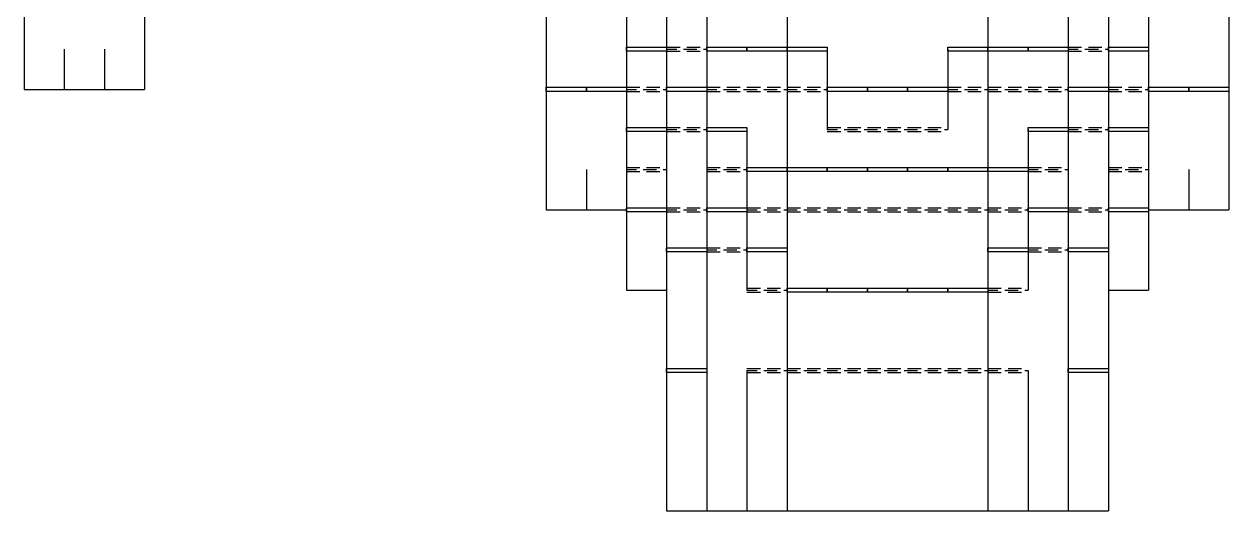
# Model space of a CAD drawing. Header units: millimetres. Extents: x 0 to 320, y 0 to 325.
# Drawn here: x 20 to 320, y 0 to 121.2 of the extents above; entities that cross this region are included whole.
import ezdxf

# ---------------------------------------------------------------- set-up
doc = ezdxf.new("R2010")
doc.units = ezdxf.units.MM
for name, color, linetype in [('CUT', 3, 'CONTINUOUS'), ('MOUNTAIN_FOLD', 1, 'CONTINUOUS'), ('VALLEY_FOLD', 5, 'CONTINUOUS')]:
    doc.layers.add(name, color=color, linetype=linetype)

msp = doc.modelspace()

# ---------------------------------------------------------------- linework, layer by layer
at = {"layer": 'CUT'}
for p, q in [((20, 125), (20, 115)), ((50, 125), (50, 115)), ((150, 125), (150, 115)), ((170, 125), (170, 115)), ((180, 125), (180, 115)), ((190, 125), (190, 115)), ((210, 125), (210, 115)), ((260, 125), (260, 115)), ((280, 125), (280, 115)), ((290, 125), (290, 115)), ((300, 125), (300, 115)), ((320, 125), (320, 115)), ((20, 115), (20, 105)), ((30, 115), (30, 105)), ((40, 115), (40, 105)), ((50, 115), (50, 105)), ((150, 115), (150, 105)), ((170, 115), (170, 105)), ((180, 115), (180, 105)), ((190, 115), (190, 105)), ((210, 115), (210, 105)), ((220, 115), (220, 105)), ((250, 115), (250, 105)), ((260, 115), (260, 105)), ((280, 115), (280, 105)), ((290, 115), (290, 105)), ((300, 115), (300, 105)), ((320, 115), (320, 105)), ((20, 105), (30, 105)), ((30, 105), (40, 105)), ((40, 105), (50, 105)), ((150, 105), (150, 95)), ((170, 105), (170, 95)), ((180, 105), (180, 95)), ((190, 105), (190, 95)), ((210, 105), (210, 95)), ((220, 105), (220, 95)), ((250, 105), (250, 95)), ((260, 105), (260, 95)), ((280, 105), (280, 95)), ((290, 105), (290, 95)), ((300, 105), (300, 95)), ((320, 105), (320, 95)), ((150, 95), (150, 85)), ((170, 95), (170, 85)), ((180, 95), (180, 85)), ((190, 95), (190, 85)), ((200, 95), (200, 85)), ((210, 95), (210, 85)), ((260, 95), (260, 85)), ((270, 95), (270, 85)), ((280, 95), (280, 85)), ((290, 95), (290, 85)), ((300, 95), (300, 85)), ((320, 95), (320, 85)), ((150, 85), (150, 75)), ((160, 85), (160, 75)), ((170, 85), (170, 75)), ((180, 85), (180, 75)), ((190, 85), (190, 75)), ((200, 85), (200, 75)), ((210, 85), (210, 75)), ((260, 85), (260, 75)), ((270, 85), (270, 75)), ((280, 85), (280, 75)), ((290, 85), (290, 75)), ((300, 85), (300, 75)), ((310, 85), (310, 75)), ((320, 85), (320, 75)), ((150, 75), (160, 75)), ((160, 75), (170, 75)), ((170, 75), (170, 65)), ((180, 75), (180, 65)), ((190, 75), (190, 65)), ((200, 75), (200, 65)), ((210, 75), (210, 65)), ((260, 75), (260, 65)), ((270, 75), (270, 65)), ((280, 75), (280, 65)), ((290, 75), (290, 65)), ((300, 75), (310, 75)), ((300, 75), (300, 65)), ((310, 75), (320, 75)), ((170, 65), (170, 55)), ((180, 65), (180, 55)), ((190, 65), (190, 55)), ((200, 65), (200, 55)), ((210, 65), (210, 55)), ((260, 65), (260, 55)), ((270, 65), (270, 55)), ((280, 65), (280, 55)), ((290, 65), (290, 55)), ((300, 65), (300, 55)), ((170, 55), (180, 55)), ((180, 55), (180, 45)), ((190, 55), (190, 45)), ((210, 55), (210, 45)), ((260, 55), (260, 45)), ((280, 55), (280, 45)), ((290, 55), (290, 45)), ((290, 55), (300, 55)), ((180, 45), (180, 35)), ((190, 45), (190, 35)), ((210, 45), (210, 35)), ((260, 45), (260, 35)), ((280, 45), (280, 35)), ((290, 45), (290, 35)), ((180, 35), (180, 25)), ((190, 35), (190, 25)), ((200, 35), (200, 25)), ((210, 35), (210, 25)), ((260, 35), (260, 25)), ((270, 35), (270, 25)), ((280, 35), (280, 25)), ((290, 35), (290, 25)), ((180, 25), (180, 0)), ((190, 25), (190, 0)), ((200, 25), (200, 0)), ((210, 25), (210, 0)), ((260, 25), (260, 0)), ((270, 25), (270, 0)), ((280, 25), (280, 0)), ((290, 25), (290, 0)), ((180, 0), (190, 0)), ((190, 0), (200, 0)), ((200, 0), (210, 0)), ((210, 0), (220, 0)), ((220, 0), (230, 0)), ((230, 0), (240, 0)), ((240, 0), (250, 0)), ((250, 0), (260, 0)), ((260, 0), (270, 0)), ((270, 0), (280, 0)), ((280, 0), (290, 0))]:
    msp.add_line(p, q, dxfattribs=at)
at = {"layer": 'MOUNTAIN_FOLD'}
for points in [[(170, 115.5), (180, 115.5), (180, 114.5), (170, 114.5)], [(190, 115.5), (200, 115.5), (200, 114.5), (190, 114.5)], [(200, 115.5), (210, 115.5), (210, 114.5), (200, 114.5)], [(210, 115.5), (220, 115.5), (220, 114.5), (210, 114.5)], [(250, 115.5), (260, 115.5), (260, 114.5), (250, 114.5)], [(260, 115.5), (270, 115.5), (270, 114.5), (260, 114.5)], [(270, 115.5), (280, 115.5), (280, 114.5), (270, 114.5)], [(290, 115.5), (300, 115.5), (300, 114.5), (290, 114.5)], [(150, 105.5), (160, 105.5), (160, 104.5), (150, 104.5)], [(160, 105.5), (170, 105.5), (170, 104.5), (160, 104.5)], [(180, 105.5), (190, 105.5), (190, 104.5), (180, 104.5)], [(220, 105.5), (230, 105.5), (230, 104.5), (220, 104.5)], [(230, 105.5), (240, 105.5), (240, 104.5), (230, 104.5)], [(240, 105.5), (250, 105.5), (250, 104.5), (240, 104.5)], [(280, 105.5), (290, 105.5), (290, 104.5), (280, 104.5)], [(300, 105.5), (310, 105.5), (310, 104.5), (300, 104.5)], [(310, 105.5), (320, 105.5), (320, 104.5), (310, 104.5)], [(170, 95.5), (180, 95.5), (180, 94.5), (170, 94.5)], [(190, 95.5), (200, 95.5), (200, 94.5), (190, 94.5)], [(270, 95.5), (280, 95.5), (280, 94.5), (270, 94.5)], [(290, 95.5), (300, 95.5), (300, 94.5), (290, 94.5)], [(200, 85.5), (210, 85.5), (210, 84.5), (200, 84.5)], [(210, 85.5), (220, 85.5), (220, 84.5), (210, 84.5)], [(220, 85.5), (230, 85.5), (230, 84.5), (220, 84.5)], [(230, 85.5), (240, 85.5), (240, 84.5), (230, 84.5)], [(240, 85.5), (250, 85.5), (250, 84.5), (240, 84.5)], [(250, 85.5), (260, 85.5), (260, 84.5), (250, 84.5)], [(260, 85.5), (270, 85.5), (270, 84.5), (260, 84.5)], [(170, 75.5), (180, 75.5), (180, 74.5), (170, 74.5)], [(190, 75.5), (200, 75.5), (200, 74.5), (190, 74.5)], [(270, 75.5), (280, 75.5), (280, 74.5), (270, 74.5)], [(290, 75.5), (300, 75.5), (300, 74.5), (290, 74.5)], [(180, 65.5), (190, 65.5), (190, 64.5), (180, 64.5)], [(200, 65.5), (210, 65.5), (210, 64.5), (200, 64.5)], [(260, 65.5), (270, 65.5), (270, 64.5), (260, 64.5)], [(280, 65.5), (290, 65.5), (290, 64.5), (280, 64.5)], [(210, 55.5), (220, 55.5), (220, 54.5), (210, 54.5)], [(220, 55.5), (230, 55.5), (230, 54.5), (220, 54.5)], [(230, 55.5), (240, 55.5), (240, 54.5), (230, 54.5)], [(240, 55.5), (250, 55.5), (250, 54.5), (240, 54.5)], [(250, 55.5), (260, 55.5), (260, 54.5), (250, 54.5)], [(180, 35.5), (190, 35.5), (190, 34.5), (180, 34.5)], [(280, 35.5), (290, 35.5), (290, 34.5), (280, 34.5)]]:
    msp.add_lwpolyline(points, close=True, dxfattribs=at)
at = {"layer": 'VALLEY_FOLD'}
for p, q in [((180, 115.5), (183.3333, 115.5)), ((180, 115), (182.5, 115)), ((180, 114.5), (183.3333, 114.5)), ((184.1667, 115), (187.5, 115)), ((185, 115.5), (188.3333, 115.5)), ((185, 114.5), (188.3333, 114.5)), ((189.1667, 115), (190, 115)), ((280, 115.5), (283.3333, 115.5)), ((280, 115), (282.5, 115)), ((280, 114.5), (283.3333, 114.5)), ((284.1667, 115), (287.5, 115)), ((285, 115.5), (288.3333, 115.5)), ((285, 114.5), (288.3333, 114.5)), ((289.1667, 115), (290, 115)), ((170, 105.5), (173.3333, 105.5)), ((170, 105), (172.5, 105)), ((174.1667, 105), (177.5, 105)), ((175, 105.5), (178.3333, 105.5)), ((179.1667, 105), (180, 105)), ((190, 105.5), (193.3333, 105.5)), ((190, 105), (192.5, 105)), ((194.1667, 105), (197.5, 105)), ((195, 105.5), (198.3333, 105.5)), ((199.1667, 105), (200, 105)), ((200, 105.5), (203.3333, 105.5)), ((200, 105), (202.5, 105)), ((204.1667, 105), (207.5, 105)), ((205, 105.5), (208.3333, 105.5)), ((209.1667, 105), (210, 105)), ((210, 105.5), (213.3333, 105.5)), ((210, 105), (212.5, 105)), ((214.1667, 105), (217.5, 105)), ((215, 105.5), (218.3333, 105.5)), ((219.1667, 105), (220, 105)), ((250, 105.5), (253.3333, 105.5)), ((250, 105), (252.5, 105)), ((254.1667, 105), (257.5, 105)), ((255, 105.5), (258.3333, 105.5)), ((259.1667, 105), (260, 105)), ((260, 105.5), (263.3333, 105.5)), ((260, 105), (262.5, 105)), ((264.1667, 105), (267.5, 105)), ((265, 105.5), (268.3333, 105.5)), ((269.1667, 105), (270, 105)), ((270, 105.5), (273.3333, 105.5)), ((270, 105), (272.5, 105)), ((274.1667, 105), (277.5, 105)), ((275, 105.5), (278.3333, 105.5)), ((279.1667, 105), (280, 105)), ((290, 105.5), (293.3333, 105.5)), ((290, 105), (292.5, 105)), ((294.1667, 105), (297.5, 105)), ((295, 105.5), (298.3333, 105.5)), ((299.1667, 105), (300, 105)), ((170, 104.5), (173.3333, 104.5)), ((175, 104.5), (178.3333, 104.5)), ((190, 104.5), (193.3333, 104.5)), ((195, 104.5), (198.3333, 104.5)), ((200, 104.5), (203.3333, 104.5)), ((205, 104.5), (208.3333, 104.5)), ((210, 104.5), (213.3333, 104.5)), ((215, 104.5), (218.3333, 104.5)), ((250, 104.5), (253.3333, 104.5)), ((255, 104.5), (258.3333, 104.5)), ((260, 104.5), (263.3333, 104.5)), ((265, 104.5), (268.3333, 104.5)), ((270, 104.5), (273.3333, 104.5)), ((275, 104.5), (278.3333, 104.5)), ((290, 104.5), (293.3333, 104.5)), ((295, 104.5), (298.3333, 104.5)), ((180, 95.5), (183.3333, 95.5)), ((180, 95), (182.5, 95)), ((180, 94.5), (183.3333, 94.5)), ((184.1667, 95), (187.5, 95)), ((185, 95.5), (188.3333, 95.5)), ((185, 94.5), (188.3333, 94.5)), ((189.1667, 95), (190, 95)), ((220, 95.5), (223.3333, 95.5)), ((220, 95), (222.5, 95)), ((220, 94.5), (223.3333, 94.5)), ((224.1667, 95), (227.5, 95)), ((225, 95.5), (228.3333, 95.5)), ((225, 94.5), (228.3333, 94.5)), ((229.1667, 95), (230, 95)), ((230, 95.5), (233.3333, 95.5)), ((230, 95), (232.5, 95)), ((230, 94.5), (233.3333, 94.5)), ((234.1667, 95), (237.5, 95)), ((235, 95.5), (238.3333, 95.5)), ((235, 94.5), (238.3333, 94.5)), ((239.1667, 95), (240, 95)), ((240, 95.5), (243.3333, 95.5)), ((240, 95), (242.5, 95)), ((240, 94.5), (243.3333, 94.5)), ((244.1667, 95), (247.5, 95)), ((245, 95.5), (248.3333, 95.5)), ((245, 94.5), (248.3333, 94.5)), ((249.1667, 95), (250, 95)), ((280, 95.5), (283.3333, 95.5)), ((280, 95), (282.5, 95)), ((280, 94.5), (283.3333, 94.5)), ((284.1667, 95), (287.5, 95)), ((285, 95.5), (288.3333, 95.5)), ((285, 94.5), (288.3333, 94.5)), ((289.1667, 95), (290, 95)), ((170, 85.5), (173.3333, 85.5)), ((170, 85), (172.5, 85)), ((170, 84.5), (173.3333, 84.5)), ((174.1667, 85), (177.5, 85)), ((175, 85.5), (178.3333, 85.5)), ((175, 84.5), (178.3333, 84.5)), ((179.1667, 85), (180, 85)), ((190, 85.5), (193.3333, 85.5)), ((190, 85), (192.5, 85)), ((190, 84.5), (193.3333, 84.5)), ((194.1667, 85), (197.5, 85)), ((195, 85.5), (198.3333, 85.5)), ((195, 84.5), (198.3333, 84.5)), ((199.1667, 85), (200, 85)), ((270, 85.5), (273.3333, 85.5)), ((270, 85), (272.5, 85)), ((270, 84.5), (273.3333, 84.5)), ((274.1667, 85), (277.5, 85)), ((275, 85.5), (278.3333, 85.5)), ((275, 84.5), (278.3333, 84.5)), ((279.1667, 85), (280, 85)), ((290, 85.5), (293.3333, 85.5)), ((290, 85), (292.5, 85)), ((290, 84.5), (293.3333, 84.5)), ((294.1667, 85), (297.5, 85)), ((295, 85.5), (298.3333, 85.5)), ((295, 84.5), (298.3333, 84.5)), ((299.1667, 85), (300, 85)), ((180, 75.5), (183.3333, 75.5)), ((180, 75), (182.5, 75)), ((184.1667, 75), (187.5, 75)), ((185, 75.5), (188.3333, 75.5)), ((189.1667, 75), (190, 75)), ((200, 75.5), (203.3333, 75.5)), ((200, 75), (202.5, 75)), ((204.1667, 75), (207.5, 75)), ((205, 75.5), (208.3333, 75.5)), ((209.1667, 75), (210, 75)), ((210, 75.5), (213.3333, 75.5)), ((210, 75), (212.5, 75)), ((214.1667, 75), (217.5, 75)), ((215, 75.5), (218.3333, 75.5)), ((219.1667, 75), (220, 75)), ((220, 75.5), (223.3333, 75.5)), ((220, 75), (222.5, 75)), ((224.1667, 75), (227.5, 75)), ((225, 75.5), (228.3333, 75.5)), ((229.1667, 75), (230, 75)), ((230, 75.5), (233.3333, 75.5)), ((230, 75), (232.5, 75)), ((234.1667, 75), (237.5, 75)), ((235, 75.5), (238.3333, 75.5)), ((239.1667, 75), (240, 75)), ((240, 75.5), (243.3333, 75.5)), ((240, 75), (242.5, 75)), ((244.1667, 75), (247.5, 75)), ((245, 75.5), (248.3333, 75.5)), ((249.1667, 75), (250, 75)), ((250, 75.5), (253.3333, 75.5)), ((250, 75), (252.5, 75)), ((254.1667, 75), (257.5, 75)), ((255, 75.5), (258.3333, 75.5)), ((259.1667, 75), (260, 75)), ((260, 75.5), (263.3333, 75.5)), ((260, 75), (262.5, 75)), ((264.1667, 75), (267.5, 75)), ((265, 75.5), (268.3333, 75.5)), ((269.1667, 75), (270, 75)), ((280, 75.5), (283.3333, 75.5)), ((280, 75), (282.5, 75)), ((284.1667, 75), (287.5, 75)), ((285, 75.5), (288.3333, 75.5)), ((289.1667, 75), (290, 75)), ((180, 74.5), (183.3333, 74.5)), ((185, 74.5), (188.3333, 74.5)), ((200, 74.5), (203.3333, 74.5)), ((205, 74.5), (208.3333, 74.5)), ((210, 74.5), (213.3333, 74.5)), ((215, 74.5), (218.3333, 74.5)), ((220, 74.5), (223.3333, 74.5)), ((225, 74.5), (228.3333, 74.5)), ((230, 74.5), (233.3333, 74.5)), ((235, 74.5), (238.3333, 74.5)), ((240, 74.5), (243.3333, 74.5)), ((245, 74.5), (248.3333, 74.5)), ((250, 74.5), (253.3333, 74.5)), ((255, 74.5), (258.3333, 74.5)), ((260, 74.5), (263.3333, 74.5)), ((265, 74.5), (268.3333, 74.5)), ((280, 74.5), (283.3333, 74.5)), ((285, 74.5), (288.3333, 74.5)), ((190, 65.5), (193.3333, 65.5)), ((190, 65), (192.5, 65)), ((190, 64.5), (193.3333, 64.5)), ((194.1667, 65), (197.5, 65)), ((195, 65.5), (198.3333, 65.5)), ((195, 64.5), (198.3333, 64.5)), ((199.1667, 65), (200, 65)), ((270, 65.5), (273.3333, 65.5)), ((270, 65), (272.5, 65)), ((270, 64.5), (273.3333, 64.5)), ((274.1667, 65), (277.5, 65)), ((275, 65.5), (278.3333, 65.5)), ((275, 64.5), (278.3333, 64.5)), ((279.1667, 65), (280, 65)), ((200, 55.5), (203.3333, 55.5)), ((200, 55), (202.5, 55)), ((200, 54.5), (203.3333, 54.5)), ((204.1667, 55), (207.5, 55)), ((205, 55.5), (208.3333, 55.5)), ((205, 54.5), (208.3333, 54.5)), ((209.1667, 55), (210, 55)), ((260, 55.5), (263.3333, 55.5)), ((260, 55), (262.5, 55)), ((260, 54.5), (263.3333, 54.5)), ((264.1667, 55), (267.5, 55)), ((265, 55.5), (268.3333, 55.5)), ((265, 54.5), (268.3333, 54.5)), ((269.1667, 55), (270, 55)), ((200, 35.5), (203.3333, 35.5)), ((200, 35), (202.5, 35)), ((200, 34.5), (203.3333, 34.5)), ((204.1667, 35), (207.5, 35)), ((205, 35.5), (208.3333, 35.5)), ((205, 34.5), (208.3333, 34.5)), ((209.1667, 35), (210, 35)), ((210, 35.5), (213.3333, 35.5)), ((210, 35), (212.5, 35)), ((210, 34.5), (213.3333, 34.5)), ((214.1667, 35), (217.5, 35)), ((215, 35.5), (218.3333, 35.5)), ((215, 34.5), (218.3333, 34.5)), ((219.1667, 35), (220, 35)), ((220, 35.5), (223.3333, 35.5)), ((220, 35), (222.5, 35)), ((220, 34.5), (223.3333, 34.5)), ((224.1667, 35), (227.5, 35)), ((225, 35.5), (228.3333, 35.5)), ((225, 34.5), (228.3333, 34.5)), ((229.1667, 35), (230, 35)), ((230, 35.5), (233.3333, 35.5)), ((230, 35), (232.5, 35)), ((230, 34.5), (233.3333, 34.5)), ((234.1667, 35), (237.5, 35)), ((235, 35.5), (238.3333, 35.5)), ((235, 34.5), (238.3333, 34.5)), ((239.1667, 35), (240, 35)), ((240, 35.5), (243.3333, 35.5)), ((240, 35), (242.5, 35)), ((240, 34.5), (243.3333, 34.5)), ((244.1667, 35), (247.5, 35)), ((245, 35.5), (248.3333, 35.5)), ((245, 34.5), (248.3333, 34.5)), ((249.1667, 35), (250, 35)), ((250, 35.5), (253.3333, 35.5)), ((250, 35), (252.5, 35)), ((250, 34.5), (253.3333, 34.5)), ((254.1667, 35), (257.5, 35)), ((255, 35.5), (258.3333, 35.5)), ((255, 34.5), (258.3333, 34.5)), ((259.1667, 35), (260, 35)), ((260, 35.5), (263.3333, 35.5)), ((260, 35), (262.5, 35)), ((260, 34.5), (263.3333, 34.5)), ((264.1667, 35), (267.5, 35)), ((265, 35.5), (268.3333, 35.5)), ((265, 34.5), (268.3333, 34.5)), ((269.1667, 35), (270, 35))]:
    msp.add_line(p, q, dxfattribs=at)

doc.saveas('drawing.dxf')
